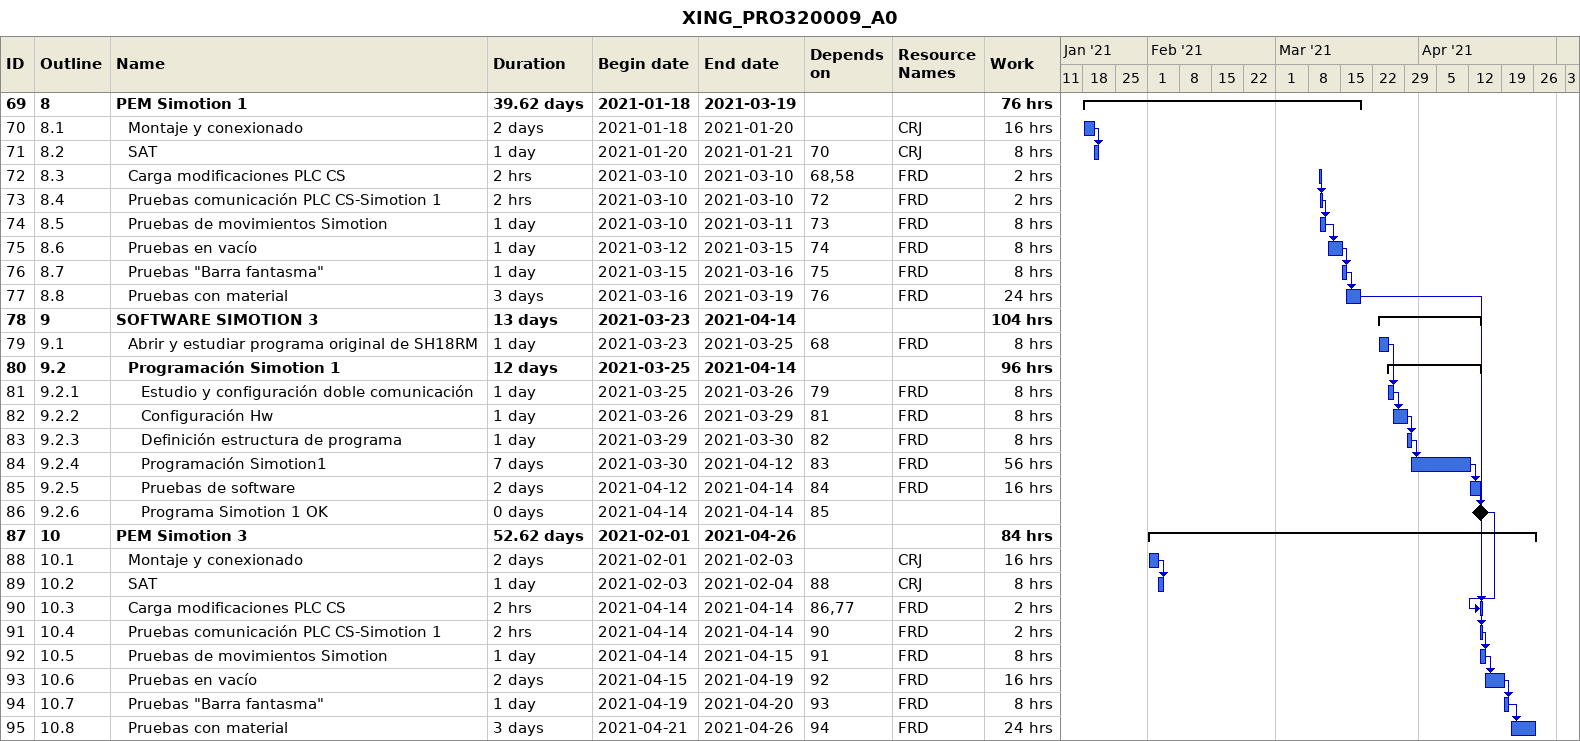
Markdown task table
XING_PRO320009_A0

| ID | WBS | Task | Duration | Start | Finish | Predecessors | Resources | Work (h) |
|---|---|---|---|---|---|---|---|---|
| 69 | 8 | **PEM Simotion 1** | 39.62d | 2021-01-18 | 2021-03-19 |  |  | 76 |
| 70 | 8.1 | Montaje y conexionado | 2d | 2021-01-18 | 2021-01-20 |  | CRJ | 16 |
| 71 | 8.2 | SAT | 1d | 2021-01-20 | 2021-01-21 | 70 | CRJ | 8 |
| 72 | 8.3 | Carga modificaciones PLC CS | 2h | 2021-03-10 | 2021-03-10 | 68, 58 | FRD | 2 |
| 73 | 8.4 | Pruebas comunicación PLC CS-Simotion 1 | 2h | 2021-03-10 | 2021-03-10 | 72 | FRD | 2 |
| 74 | 8.5 | Pruebas de movimientos Simotion | 1d | 2021-03-10 | 2021-03-11 | 73 | FRD | 8 |
| 75 | 8.6 | Pruebas en vacío | 1d | 2021-03-12 | 2021-03-15 | 74 | FRD | 8 |
| 76 | 8.7 | Pruebas "Barra fantasma" | 1d | 2021-03-15 | 2021-03-16 | 75 | FRD | 8 |
| 77 | 8.8 | Pruebas con material | 3d | 2021-03-16 | 2021-03-19 | 76 | FRD | 24 |
| 78 | 9 | **SOFTWARE SIMOTION 3** | 13d | 2021-03-23 | 2021-04-14 |  |  | 104 |
| 79 | 9.1 | Abrir y estudiar programa original de SH18RM | 1d | 2021-03-23 | 2021-03-25 | 68 | FRD | 8 |
| 80 | 9.2 | **Programación Simotion 1** | 12d | 2021-03-25 | 2021-04-14 |  |  | 96 |
| 81 | 9.2.1 | Estudio y configuración doble comunicación | 1d | 2021-03-25 | 2021-03-26 | 79 | FRD | 8 |
| 82 | 9.2.2 | Configuración Hw | 1d | 2021-03-26 | 2021-03-29 | 81 | FRD | 8 |
| 83 | 9.2.3 | Definición estructura de programa | 1d | 2021-03-29 | 2021-03-30 | 82 | FRD | 8 |
| 84 | 9.2.4 | Programación Simotion1 | 7d | 2021-03-30 | 2021-04-12 | 83 | FRD | 56 |
| 85 | 9.2.5 | Pruebas de software | 2d | 2021-04-12 | 2021-04-14 | 84 | FRD | 16 |
| 86 | 9.2.6 | Programa Simotion 1 OK | 0d | 2021-04-14 | 2021-04-14 | 85 |  |  |
| 87 | 10 | **PEM Simotion 3** | 52.62d | 2021-02-01 | 2021-04-26 |  |  | 84 |
| 88 | 10.1 | Montaje y conexionado | 2d | 2021-02-01 | 2021-02-03 |  | CRJ | 16 |
| 89 | 10.2 | SAT | 1d | 2021-02-03 | 2021-02-04 | 88 | CRJ | 8 |
| 90 | 10.3 | Carga modificaciones PLC CS | 2h | 2021-04-14 | 2021-04-14 | 86, 77 | FRD | 2 |
| 91 | 10.4 | Pruebas comunicación PLC CS-Simotion 1 | 2h | 2021-04-14 | 2021-04-14 | 90 | FRD | 2 |
| 92 | 10.5 | Pruebas de movimientos Simotion | 1d | 2021-04-14 | 2021-04-15 | 91 | FRD | 8 |
| 93 | 10.6 | Pruebas en vacío | 2d | 2021-04-15 | 2021-04-19 | 92 | FRD | 16 |
| 94 | 10.7 | Pruebas "Barra fantasma" | 1d | 2021-04-19 | 2021-04-20 | 93 | FRD | 8 |
| 95 | 10.8 | Pruebas con material | 3d | 2021-04-21 | 2021-04-26 | 94 | FRD | 24 |
